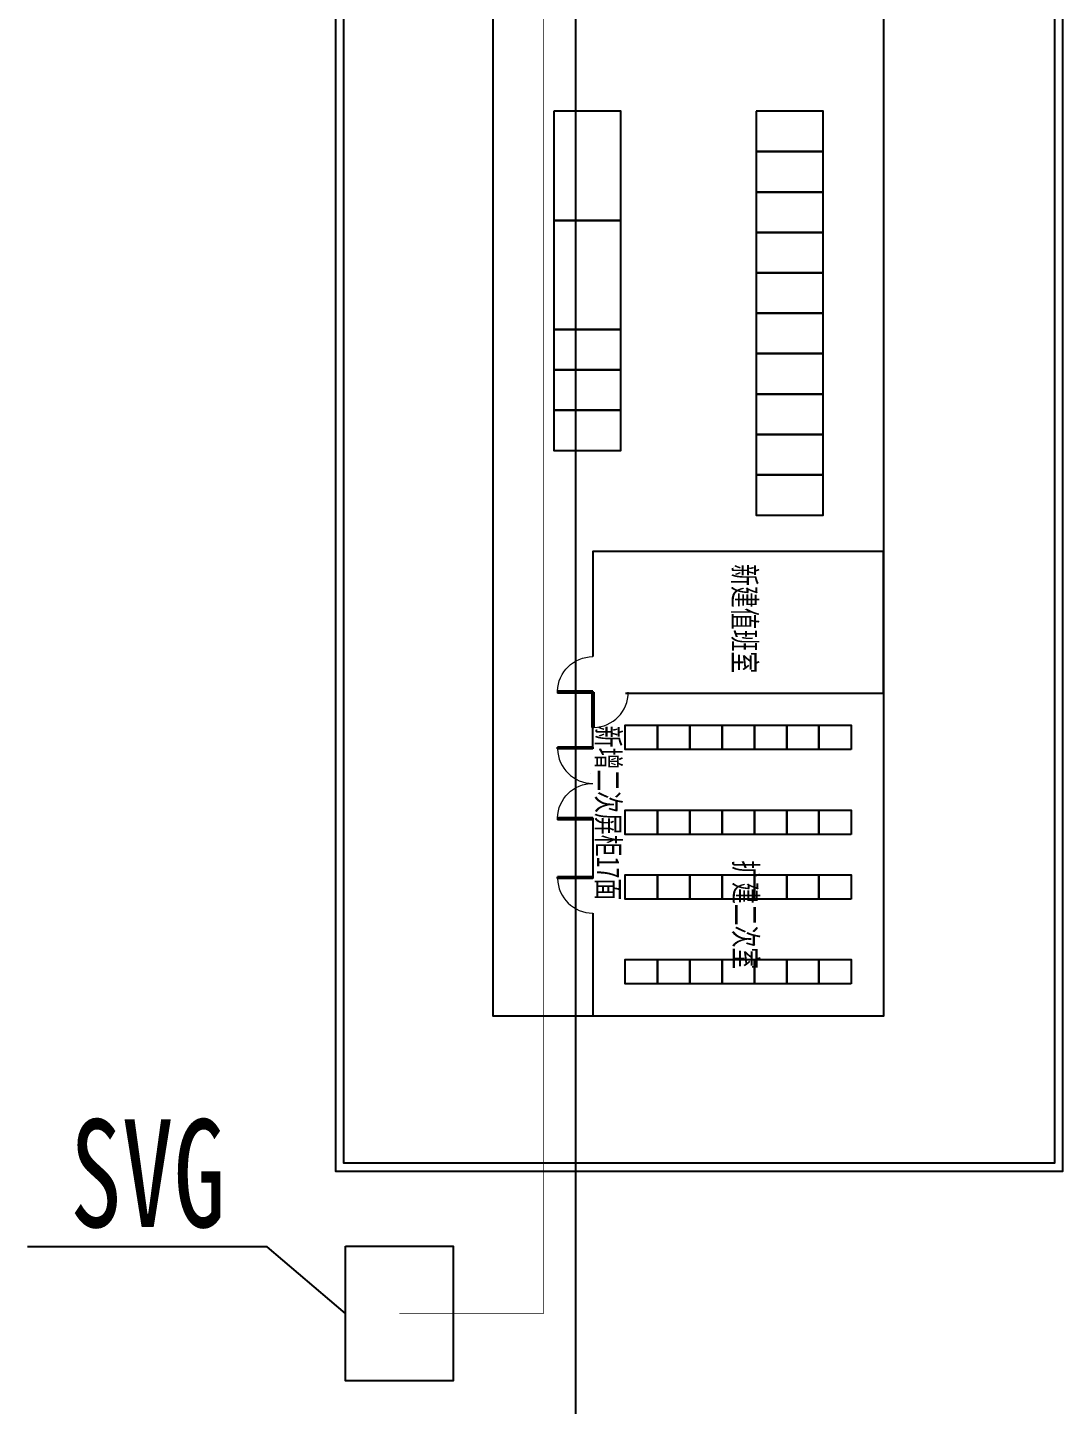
# Model space of a CAD drawing. Header units: millimetres. Extents: x 1218 to 2690, y 1163 to 1758.
# Drawn here: x 2604.7 to 2643.1, y 1594.9 to 1646.1 of the extents above; entities that cross this region are included whole.
import ezdxf
from ezdxf.enums import TextEntityAlignment as Align

# ---------------------------------------------------------------- set-up
doc = ezdxf.new("R2010")
doc.units = ezdxf.units.MM
for name, color, linetype in [('001柜子', 255, 'Continuous'), ('WALL', 9, 'Continuous'), ('接线图文字', 7, 'Continuous'), ('电缆通道', 7, 'ByLayer'), ('箱逆', 2, 'Continuous')]:
    doc.layers.add(name, color=color, linetype=linetype)
doc.styles.add('仿宋1250', font='', dxfattribs={"width": 0.7071, "height": 1250})
doc.styles.get('仿宋1250').set_extended_font_data('FangSong')

# ---------------------------------------------------------------- blocks, each defined once
blk = doc.blocks.new('$TCHSYS$DOOR2D')
for p, q in [((0.45, 0.975), (0.5, 0.975)), ((0.45, 0), (0.45, 0.975)), ((0.5, 0), (0.5, 0.975)), ((0.5, 0), (0.45, 0))]:
    blk.add_line(p, q)
at = {"lineweight": 13}
blk.add_arc((0.475, 0), 0.975, 91.4693, 180, dxfattribs=at)
blk = doc.blocks.new('DEWF234FDF')
for points in [[(-1046779.026, 3974016.803), (-1050279.026, 3974016.803), (-1050279.026, 3966816.803), (-1047679.026, 3966816.803)], [(-1046779.026, 3967624.303), (-1046779.026, 3974016.803)], [(-1045396.723, 3966816.803), (-1046779.026, 3966816.803)], [(-1043686.723, 3966816.803), (-1042186.79, 3966816.803)], [(-1041331.79, 3966816.803), (-1038779.026, 3966816.803)]]:
    blk.add_lwpolyline(points)
blk.add_lwpolyline([(-1044779.026, 3966746.803), (-1044779.026, 3966746.803)], close=True)
at = {"layer": '001柜子', "color": 2}
for points in [[(-1045379.026, 3973216.803), (-1045379.026, 3972416.803), (-1045979.026, 3972416.803), (-1045979.026, 3973216.803)], [(-1043279.026, 3973216.803), (-1043279.026, 3972416.803), (-1043879.026, 3972416.803), (-1043879.026, 3973216.803)], [(-1041679.026, 3973216.803), (-1041679.026, 3972416.803), (-1042279.026, 3972416.803), (-1042279.026, 3973216.803)], [(-1045379.026, 3972416.803), (-1045379.026, 3971616.803), (-1045979.026, 3971616.803), (-1045979.026, 3972416.803)], [(-1043279.026, 3972416.803), (-1043279.026, 3971616.803), (-1043879.026, 3971616.803), (-1043879.026, 3972416.803)], [(-1045379.026, 3971616.803), (-1045379.026, 3970816.803), (-1045979.026, 3970816.803), (-1045979.026, 3971616.803)], [(-1043279.026, 3971616.803), (-1043279.026, 3970816.803), (-1043879.026, 3970816.803), (-1043879.026, 3971616.803)], [(-1045379.026, 3970816.803), (-1045379.026, 3970016.803), (-1045979.026, 3970016.803), (-1045979.026, 3970816.803)], [(-1043279.026, 3970816.803), (-1043279.026, 3970016.803), (-1043879.026, 3970016.803), (-1043879.026, 3970816.803)], [(-1045379.026, 3970016.803), (-1045379.026, 3969216.803), (-1045979.026, 3969216.803), (-1045979.026, 3970016.803)], [(-1043279.026, 3970016.803), (-1043279.026, 3969216.803), (-1043879.026, 3969216.803), (-1043879.026, 3970016.803)], [(-1045379.026, 3969216.803), (-1045379.026, 3968416.803), (-1045979.026, 3968416.803), (-1045979.026, 3969216.803)], [(-1043279.026, 3969216.803), (-1043279.026, 3968416.803), (-1043879.026, 3968416.803), (-1043879.026, 3969216.803)], [(-1041679.026, 3969216.803), (-1041679.026, 3968416.803), (-1042279.026, 3968416.803), (-1042279.026, 3969216.803)], [(-1045379.026, 3968416.803), (-1045379.026, 3967616.803), (-1045979.026, 3967616.803), (-1045979.026, 3968416.803)], [(-1043279.026, 3968416.803), (-1043279.026, 3967616.803), (-1043879.026, 3967616.803), (-1043879.026, 3968416.803)], [(-1041679.026, 3968416.803), (-1041679.026, 3967616.803), (-1042279.026, 3967616.803), (-1042279.026, 3968416.803)]]:
    blk.add_lwpolyline(points, close=True, dxfattribs=at)
at = {"layer": '001柜子', "color": 251, "true_color": 0x636466}
for points in [[(-1039579.026, 3973216.803), (-1039579.026, 3972416.803), (-1040179.026, 3972416.803), (-1040179.026, 3973216.803)], [(-1061179.026, 3970856.803), (-1060179.026, 3970856.803), (-1060179.026, 3972516.803), (-1061179.026, 3972516.803)], [(-1060179.026, 3970856.803), (-1059179.026, 3970856.803), (-1059179.026, 3972516.803), (-1060179.026, 3972516.803)], [(-1059179.026, 3970856.803), (-1058179.026, 3970856.803), (-1058179.026, 3972516.803), (-1059179.026, 3972516.803)], [(-1058179.026, 3970856.803), (-1057179.026, 3970856.803), (-1057179.026, 3972516.803), (-1058179.026, 3972516.803)], [(-1057179.026, 3970856.803), (-1056179.026, 3970856.803), (-1056179.026, 3972516.803), (-1057179.026, 3972516.803)], [(-1056179.026, 3970856.803), (-1055179.026, 3970856.803), (-1055179.026, 3972516.803), (-1056179.026, 3972516.803)], [(-1055179.026, 3970856.803), (-1054179.026, 3970856.803), (-1054179.026, 3972516.803), (-1055179.026, 3972516.803)], [(-1054179.026, 3970856.803), (-1053179.026, 3970856.803), (-1053179.026, 3972516.803), (-1054179.026, 3972516.803)], [(-1053179.026, 3970856.803), (-1052179.026, 3970856.803), (-1052179.026, 3972516.803), (-1053179.026, 3972516.803)], [(-1052179.026, 3970856.803), (-1051179.026, 3970856.803), (-1051179.026, 3972516.803), (-1052179.026, 3972516.803)], [(-1041679.026, 3972416.803), (-1041679.026, 3971616.803), (-1042279.026, 3971616.803), (-1042279.026, 3972416.803)], [(-1039579.026, 3972416.803), (-1039579.026, 3971616.803), (-1040179.026, 3971616.803), (-1040179.026, 3972416.803)], [(-1041679.026, 3971616.803), (-1041679.026, 3970816.803), (-1042279.026, 3970816.803), (-1042279.026, 3971616.803)], [(-1039579.026, 3971616.803), (-1039579.026, 3970816.803), (-1040179.026, 3970816.803), (-1040179.026, 3971616.803)], [(-1041679.026, 3970816.803), (-1041679.026, 3970016.803), (-1042279.026, 3970016.803), (-1042279.026, 3970816.803)], [(-1039579.026, 3970816.803), (-1039579.026, 3970016.803), (-1040179.026, 3970016.803), (-1040179.026, 3970816.803)], [(-1041679.026, 3970016.803), (-1041679.026, 3969216.803), (-1042279.026, 3969216.803), (-1042279.026, 3970016.803)], [(-1039579.026, 3970016.803), (-1039579.026, 3969216.803), (-1040179.026, 3969216.803), (-1040179.026, 3970016.803)], [(-1039579.026, 3969216.803), (-1039579.026, 3968416.803), (-1040179.026, 3968416.803), (-1040179.026, 3969216.803)], [(-1039579.026, 3968416.803), (-1039579.026, 3967616.803), (-1040179.026, 3967616.803), (-1040179.026, 3968416.803)], [(-1061179.026, 3965846.803), (-1058479.026, 3965846.803), (-1058479.026, 3967506.803), (-1061179.026, 3967506.803)], [(-1058479.026, 3965846.803), (-1055779.026, 3965846.803), (-1055779.026, 3967506.803), (-1058479.026, 3967506.803)], [(-1055779.026, 3965846.803), (-1054779.026, 3965846.803), (-1054779.026, 3967506.803), (-1055779.026, 3967506.803)], [(-1054779.026, 3965846.803), (-1053779.026, 3965846.803), (-1053779.026, 3967506.803), (-1054779.026, 3967506.803)], [(-1053779.026, 3965846.803), (-1052779.026, 3965846.803), (-1052779.026, 3967506.803), (-1053779.026, 3967506.803)]]:
    blk.add_lwpolyline(points, close=True, dxfattribs=at)
at = {"layer": '接线图文字'}
blk.add_lwpolyline([(-1073925.964, 3964346.803), (-1093221.47, 3964346.803), (-1093221.47, 3974016.803), (-1038779.026, 3974016.803), (-1038779.026, 3964346.803), (-1071925.964, 3964346.803)], dxfattribs=at)
at = {"layer": 'WALL', "yscale": 900, "zscale": 200}
for p, xscale, rotation in [((-1046801.526, 3967244.303), 900, 270), ((-1047229.026, 3966816.803), -900, 180), ((-1044991.723, 3966816.803), 900, 180), ((-1044091.723, 3966816.803), -900, 180), ((-1041781.79, 3966816.803), 900, 180)]:
    blk.add_blockref('$TCHSYS$DOOR2D', p, dxfattribs=dict(at, xscale=xscale, rotation=rotation))
at = {"style": '仿宋1250', "width": 0.7071}
for s, p in [('新建值班室', (-1048618.113, 3970589.712)), ('扩建二次室', (-1041289.619, 3970614.373)), ('新增二次屏柜17面', (-1043810.492, 3967210.547))]:
    blk.add_text(s, height=560, dxfattribs=at).set_placement(p, align=Align.MIDDLE)

msp = doc.modelspace()

# ---------------------------------------------------------------- linework, layer by layer
at = {"color": 2, "elevation": 12.3}
for points in [[(2616.121, 1695.632), (2643.121, 1695.632), (2643.121, 1603.632), (2616.121, 1603.632)], [(2616.421, 1695.332), (2642.821, 1695.332), (2642.821, 1603.932), (2616.421, 1603.932)], [(2616.484, 1600.859), (2620.484, 1600.859), (2620.484, 1595.859), (2616.484, 1595.859)]]:
    msp.add_lwpolyline(points, close=True, dxfattribs=at)
at = {"color": 1, "const_width": 0.03, "elevation": 12.3}
msp.add_lwpolyline([(2623.849, 1672.628), (2623.849, 1598.359), (2618.484, 1598.359)], dxfattribs=at)
at = {"layer": '电缆通道', "color": 6}
msp.add_polyline3d([(2625.041, 1548.011, 0), (2625.041, 1671.184, 0)], dxfattribs=at)
at = {"layer": '箱逆', "elevation": 12.3}
msp.add_lwpolyline([(2616.484, 1598.359), (2613.577, 1600.824), (2604.671, 1600.824)], dxfattribs=at)

# ---------------------------------------------------------------- block references
at = {"xscale": 0.0015, "yscale": 0.0015, "zscale": 0.0015, "rotation": 270}
msp.add_blockref('DEWF234FDF', (-3324.55, 51.224, 12.3), dxfattribs=at)

# ---------------------------------------------------------------- texts
at = {"layer": '箱逆', "style": '仿宋1250', "width": 0.7071}
msp.add_text('SVG', height=4, dxfattribs=at).set_placement((2609.134, 1603.561, 12.3), align=Align.MIDDLE)

doc.saveas('drawing.dxf')
